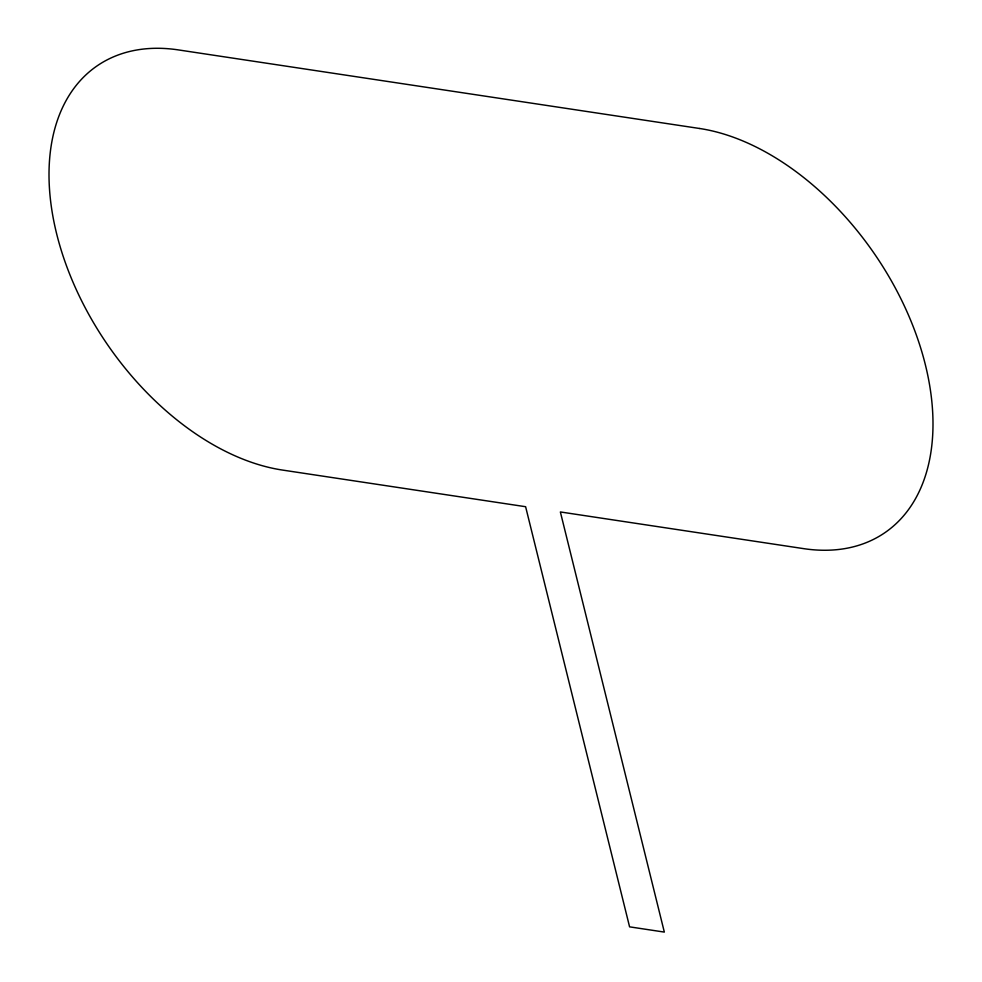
<?xml version="1.0" encoding="UTF-8"?>
<svg xmlns="http://www.w3.org/2000/svg" width="982" height="982" viewBox="0 0 982 982"><rect width="100%" height="100%" fill="white"/><g stroke="black" fill="none" stroke-linecap="round" stroke-linejoin="round"><path stroke-width="1.47" d="M699.638 128.495L178.393 49.91A235.447 149.239 55.5 0 0 56.637 233.777A235.447 149.239 55.5 0 0 282.362 470.047L525.615 506.712L629.585 926.848L664.335 932.09L560.366 511.953L803.607 548.631A235.447 149.239 55.5 0 0 925.363 364.764A235.447 149.239 55.5 0 0 699.638 128.495"/></g></svg>
